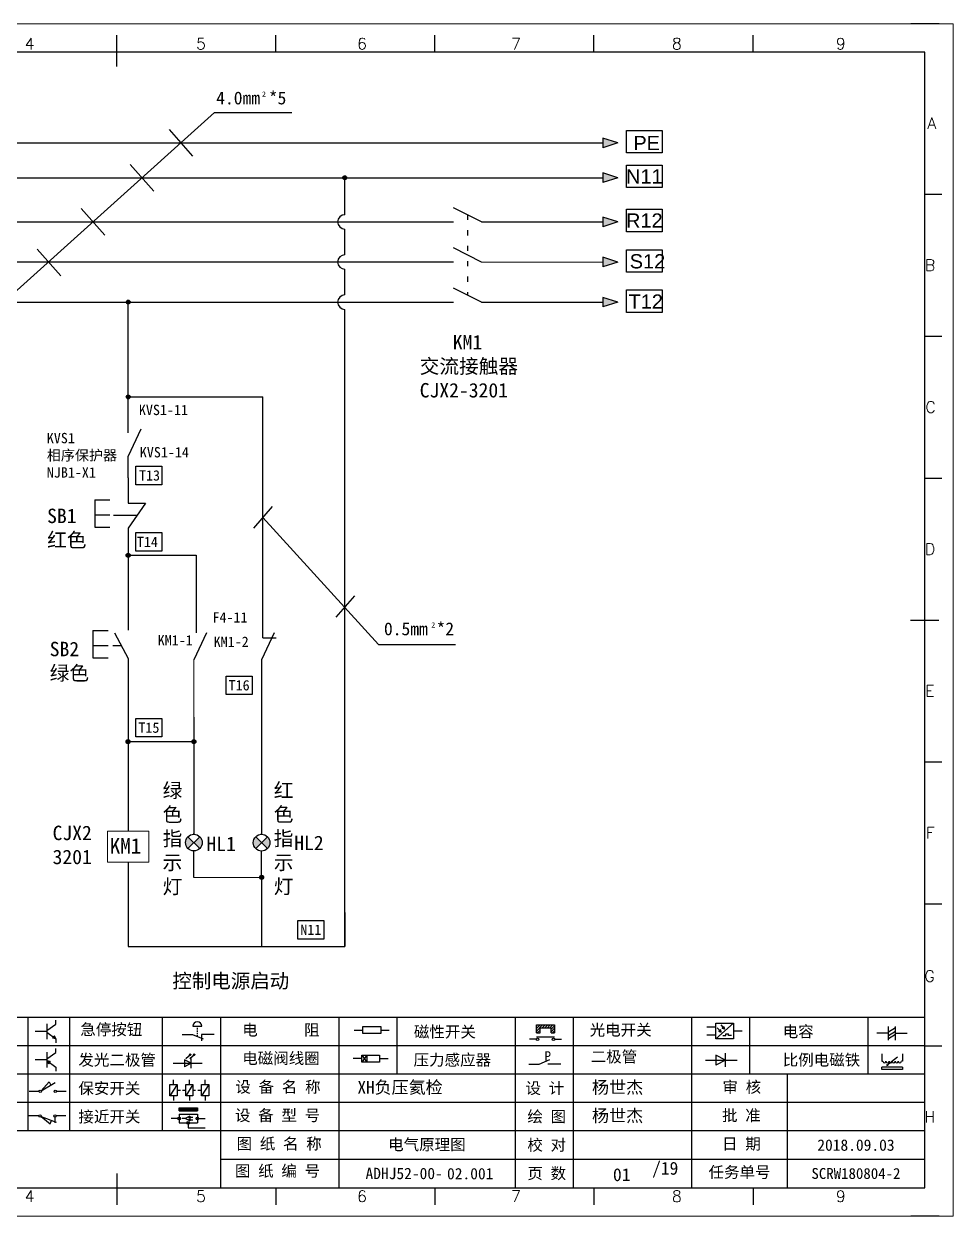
# Model space of a CAD drawing. Header units: millimetres. Extents: x 17734 to 28845, y 9358 to 11073.
# Drawn here: x 23100.6 to 23281, y 10415 to 10646.5 of the extents above; entities that cross this region are included whole.
import ezdxf
from ezdxf.enums import TextEntityAlignment as Align

# ---------------------------------------------------------------- set-up
doc = ezdxf.new("R2010")
doc.units = ezdxf.units.MM
doc.linetypes.add('2', pattern=[15, 1, -2, 1, -2, 1, -2, 1, -2, 1, -2])
for name, color, linetype in [('AE_BOR', 1, 'Continuous'), ('MISC', 2, 'Continuous'), ('SYMS', 7, 'Continuous')]:
    doc.layers.add(name, color=color, linetype=linetype)
doc.styles.get("Standard").update_dxf_attribs({"font": ''})
doc.styles.add('WD', font='romans.shx', dxfattribs={"bigfont": 'gbcbig.shx'})
doc.styles.add('样式 0', font='')
doc.styles.add('样式 8', font='arial.ttf')
doc.styles.add('汉字', font='')
doc.styles.get('Standard').set_extended_font_data('SimSun')
doc.styles.get('样式 0').set_extended_font_data('KaiTi_GB2312')
doc.styles.get('汉字').set_extended_font_data('新宋体')

# ---------------------------------------------------------------- blocks, each defined once
blk = doc.blocks.new('磁性开关')
at = {"linetype": 'ByBlock'}
h = blk.add_hatch(dxfattribs=at)
h.set_pattern_fill('ANSI31', color=256, scale=0.1, style=0)
h.paths.add_polyline_path([(-1910.88, -776.69), (-1910.88, -775.29), (-1907.69, -775.29), (-1907.69, -776.69), (-1908.31, -776.69), (-1908.31, -775.79), (-1910.25, -775.79), (-1910.25, -776.69)])
for p, q in [((-1910.88, -776.69), (-1910.88, -775.29)), ((-1910.88, -775.29), (-1907.69, -775.29)), ((-1910.88, -776.69), (-1910.25, -776.69)), ((-1910.25, -776.69), (-1910.25, -775.79)), ((-1910.25, -775.79), (-1908.31, -775.79)), ((-1908.31, -776.69), (-1908.31, -775.79)), ((-1908.31, -776.69), (-1907.69, -776.69)), ((-1907.69, -775.29), (-1907.69, -776.69)), ((-1910.91, -777.81), (-1912.09, -777.81)), ((-1910.88, -777.39), (-1907.69, -777.39)), ((-1907.66, -777.81), (-1906.48, -777.81))]:
    blk.add_line(p, q, dxfattribs=at)
for centre in [(-1910.68, -777.81), (-1907.88, -777.81)]:
    blk.add_circle(centre, 0.225, dxfattribs=at)
blk = doc.blocks.new('光电开关')
at = {"linetype": 'ByBlock'}
h = blk.add_hatch(dxfattribs=at)
h.set_pattern_fill('ANSI31', color=256, scale=0.01, style=0)
h.set_pattern_definition([(45, (0.172267, 0), (-0.0224506403, 0.0224506403), [])])
h.paths.add_polyline_path([(-1882.44, -776.34), (-1882.5, -775.91), (-1882.68, -776.07)])
h.paths.add_polyline_path([(-1882.86, -776.23), (-1882.44, -776.34), (-1882.68, -776.07)])
h.paths.add_polyline_path([(-1883.05, -776.88), (-1883.11, -776.45), (-1883.29, -776.61)])
h.paths.add_polyline_path([(-1883.47, -776.77), (-1883.05, -776.88), (-1883.29, -776.61)])
for p, q in [((-1884.01, -775.96), (-1885.56, -775.96)), ((-1880.91, -775.3), (-1884.01, -778.05)), ((-1883.75, -776.09), (-1883.05, -776.88)), ((-1883.11, -776.45), (-1883.47, -776.77)), ((-1883.05, -776.88), (-1883.47, -776.77)), ((-1883.14, -775.55), (-1882.44, -776.34)), ((-1883.05, -776.88), (-1883.11, -776.45)), ((-1882.5, -775.91), (-1882.86, -776.23)), ((-1882.44, -776.34), (-1882.86, -776.23)), ((-1882.44, -776.34), (-1882.5, -775.91)), ((-1879.37, -776.67), (-1880.91, -776.67)), ((-1884.01, -777.39), (-1885.56, -777.39)), ((-1882.78, -777.47), (-1882.23, -777.47)), ((-1882.23, -777.47), (-1882.23, -777.14)), ((-1882.23, -777.14), (-1881.78, -777.14)), ((-1881.78, -777.47), (-1881.78, -777.14)), ((-1881.23, -777.47), (-1881.78, -777.47))]:
    blk.add_line(p, q, dxfattribs=at)
blk.add_lwpolyline([(-1884.01, -775.3), (-1880.91, -775.3), (-1880.91, -778.05), (-1884.01, -778.05)], close=True, dxfattribs=at)
blk = doc.blocks.new('电磁阀线圈')
at = {"linetype": 'ByBlock'}
for p, q in [((-1854.61, -796.54), (-1856.17, -796.54)), ((-1854.61, -795.92), (-1853.75, -797.16)), ((-1853.75, -795.92), (-1854.61, -797.16)), ((-1853.75, -795.92), (-1853.75, -797.16)), ((-1851.53, -796.54), (-1849.97, -796.54))]:
    blk.add_line(p, q, dxfattribs=at)
blk.add_lwpolyline([(-1854.61, -795.92), (-1851.53, -795.92), (-1851.53, -797.16), (-1854.61, -797.16)], close=True, dxfattribs=at)
blk = doc.blocks.new('压力感应器')
at = {"linetype": 'ByBlock'}
for p, q in [((-1815.59, -777.73), (-1813.71, -776.93)), ((-1817.44, -777.73), (-1815.59, -777.73)), ((-1811.78, -777.73), (-1814.05, -777.73))]:
    blk.add_line(p, q, dxfattribs=at)
at = {"linetype": 'ByBlock', "insert": (-1814.65, -775.48), "char_height": 1.68, "width": 1.2242, "attachment_point": 1}
blk.add_mtext('{\\fNSimSun|b0|i0|c134|p49;P}', dxfattribs=at)
blk = doc.blocks.new('二极管')
at = {"linetype": 'ByBlock'}
for p, q in [((-1787.52, -776.77), (-1781.92, -776.77)), ((-1783.97, -776.77), (-1785.69, -775.9)), ((-1785.69, -775.9), (-1785.69, -777.65)), ((-1783.97, -776.77), (-1785.69, -777.65)), ((-1783.97, -777.99), (-1783.97, -775.56))]:
    blk.add_line(p, q, dxfattribs=at)
blk = doc.blocks.new('NPN三极管')
at = {"linetype": 'ByBlock'}
for p, q in [((-1785.73, -780.61), (-1785.73, -783.32)), ((-1785.73, -781.82), (-1784.15, -780.66)), ((-1784.15, -780.66), (-1784.15, -779.98)), ((-1785.73, -781.97), (-1787.81, -781.97)), ((-1785.73, -782.11), (-1784.15, -783.27)), ((-1784.41, -782.73), (-1784.74, -783.18)), ((-1784.15, -783.27), (-1784.74, -783.18)), ((-1784.15, -783.27), (-1784.41, -782.73)), ((-1784.15, -783.27), (-1784.15, -783.96))]:
    blk.add_line(p, q, dxfattribs=at)
blk = doc.blocks.new('PNP三极管')
at = {"linetype": 'ByBlock'}
for p, q in [((-1784.9, -785.38), (-1784.9, -788.09)), ((-1783.32, -785.43), (-1783.32, -784.75)), ((-1784.9, -786.74), (-1786.98, -786.74)), ((-1784.9, -786.59), (-1783.32, -785.43)), ((-1784.9, -786.88), (-1783.32, -788.04)), ((-1784.9, -786.88), (-1784.31, -786.97)), ((-1784.9, -786.88), (-1784.64, -787.42)), ((-1784.31, -786.97), (-1784.64, -787.42)), ((-1783.32, -788.04), (-1783.32, -788.73))]:
    blk.add_line(p, q, dxfattribs=at)
blk = doc.blocks.new('常开行程开关')
at = {"linetype": 'ByBlock'}
for p, q in [((-1785.89, -792.17), (-1784.52, -790.62)), ((-1785.89, -792.17), (-1783.43, -790.72)), ((-1784.52, -790.62), (-1784.19, -791.17)), ((-1786.29, -792.3), (-1788.01, -792.3)), ((-1781.48, -792.3), (-1783.21, -792.3))]:
    blk.add_line(p, q, dxfattribs=at)
for centre in [(-1786.07, -792.3), (-1783.42, -792.3)]:
    blk.add_circle(centre, 0.219, dxfattribs=at)
blk = doc.blocks.new('常闭行程开关')
at = {"linetype": 'ByBlock'}
for p, q in [((-1786.34, -796.62), (-1788.07, -796.62)), ((-1785.93, -796.72), (-1783.25, -797.7)), ((-1785.93, -796.72), (-1784.3, -798)), ((-1784.3, -798), (-1784.08, -797.4)), ((-1783.48, -796.84), (-1783.48, -797.85)), ((-1781.54, -796.62), (-1783.26, -796.62))]:
    blk.add_line(p, q, dxfattribs=at)
for centre in [(-1786.12, -796.62), (-1783.48, -796.62)]:
    blk.add_circle(centre, 0.219, dxfattribs=at)
blk = doc.blocks.new('电容')
at = {"linetype": 'ByBlock'}
for p, q in [((-1756.08, -782.99), (-1756.08, -780.56)), ((-1754.86, -780.79), (-1756.08, -781.55)), ((-1754.86, -782.99), (-1754.86, -780.56)), ((-1756.08, -781.77), (-1758.13, -781.77)), ((-1754.86, -781.44), (-1756.08, -782.2)), ((-1754.86, -781.99), (-1756.08, -782.75)), ((-1754.86, -781.77), (-1752.81, -781.77))]:
    blk.add_line(p, q, dxfattribs=at)
blk = doc.blocks.new('发光二极管')
at = {"linetype": 'ByBlock'}
for p, q in [((-1755.78, -785.92), (-1754.89, -785.14)), ((-1754.89, -785.14), (-1755.2, -785.22)), ((-1755.2, -785.22), (-1755.01, -785.43)), ((-1755.08, -785.92), (-1754.18, -785.14)), ((-1754.89, -785.14), (-1755.01, -785.43)), ((-1754.18, -785.14), (-1754.49, -785.22)), ((-1754.49, -785.22), (-1754.31, -785.43)), ((-1754.18, -785.14), (-1754.31, -785.43)), ((-1758.01, -786.77), (-1752.89, -786.77)), ((-1754.84, -786.77), (-1756.04, -786.16)), ((-1756.04, -786.16), (-1756.04, -787.39)), ((-1754.84, -786.77), (-1756.04, -787.39)), ((-1754.84, -787.63), (-1754.84, -785.92))]:
    blk.add_line(p, q, dxfattribs=at)
blk = doc.blocks.new('比例电磁阀')
at = {"linetype": 'ByBlock'}
for p, q in [((-1757.26, -775.38), (-1757.26, -776.71)), ((-1757.26, -776.71), (-1757.05, -776.71)), ((-1754.5, -775.98), (-1756.35, -777.44)), ((-1753.58, -776.71), (-1753.8, -776.71)), ((-1753.58, -775.38), (-1753.58, -776.71)), ((-1753.6, -777.73), (-1757.25, -777.73)), ((-1757.25, -778.13), (-1757.25, -777.73)), ((-1753.6, -778.13), (-1757.25, -778.13)), ((-1756.35, -777.44), (-1756.25, -777.25)), ((-1756.35, -777.44), (-1756.15, -777.38)), ((-1756.15, -777.38), (-1756.25, -777.25)), ((-1753.6, -777.73), (-1753.6, -778.13))]:
    blk.add_line(p, q, dxfattribs=at)
for centre in [(-1756.78, -776.71), (-1756.24, -776.71), (-1755.7, -776.71), (-1755.15, -776.71), (-1754.61, -776.71), (-1754.07, -776.71)]:
    blk.add_arc(centre, 0.271, 180, 0, dxfattribs=at)
blk = doc.blocks.new('保安开关')
at = {"linetype": 'ByBlock'}
for p, q in [((-1757.33, -790.79), (-1758.6, -792.81)), ((-1757.96, -790.79), (-1757.96, -789.97)), ((-1754.54, -790.79), (-1755.81, -792.81)), ((-1755.17, -790.79), (-1755.17, -789.97)), ((-1751.75, -790.79), (-1753.02, -792.81)), ((-1752.39, -790.79), (-1752.39, -789.97)), ((-1757.96, -792.81), (-1757.96, -793.62)), ((-1757.33, -791.8), (-1756.72, -791.8)), ((-1756.35, -791.8), (-1755.89, -791.8)), ((-1755.17, -792.81), (-1755.17, -793.62)), ((-1754.52, -791.8), (-1754.06, -791.8)), ((-1753.69, -791.8), (-1753.08, -791.8)), ((-1752.39, -792.81), (-1752.39, -793.62))]:
    blk.add_line(p, q, dxfattribs=at)
for points in [[(-1758.6, -790.79), (-1757.33, -790.79), (-1757.33, -792.81), (-1758.6, -792.81)], [(-1755.81, -790.79), (-1754.54, -790.79), (-1754.54, -792.81), (-1755.81, -792.81)], [(-1753.02, -790.79), (-1751.75, -790.79), (-1751.75, -792.81), (-1753.02, -792.81)]]:
    blk.add_lwpolyline(points, close=True, dxfattribs=at)
blk = doc.blocks.new('接近开关')
at = {"linetype": 'ByBlock'}
h = blk.add_hatch(dxfattribs=at)
h.set_pattern_fill('ANSI31', color=256, scale=0.01, style=0)
h.set_pattern_definition([(45, (-89.131516, -30.795668), (-0.0224506403, 0.0224506403), [])])
h.paths.add_polyline_path([(-1516.96, -1123.35), (-1516.96, -1122.85), (-1513.76, -1122.85), (-1513.76, -1123.35)])
for p, q in [((-1516.96, -1123.35), (-1516.96, -1122.85)), ((-1516.96, -1122.85), (-1513.76, -1122.85)), ((-1516.96, -1123.35), (-1513.76, -1123.35)), ((-1513.76, -1122.85), (-1513.76, -1123.35)), ((-1517.18, -1124.71), (-1518.36, -1124.71)), ((-1516.96, -1123.95), (-1513.76, -1123.95)), ((-1516.96, -1123.95), (-1516.96, -1125.47)), ((-1516.96, -1125.47), (-1513.76, -1125.47)), ((-1515.91, -1124.71), (-1516.45, -1124.71)), ((-1515.11, -1124.31), (-1515.91, -1124.71)), ((-1515.11, -1125.11), (-1515.91, -1124.71)), ((-1515.33, -1124.53), (-1515.17, -1124.53)), ((-1515.33, -1124.88), (-1515.17, -1124.88)), ((-1515.25, -1124.45), (-1515.25, -1124.61)), ((-1515.11, -1124.31), (-1515.11, -1125.11)), ((-1515.11, -1124.48), (-1514.58, -1124.48)), ((-1515.11, -1124.94), (-1514.58, -1124.94)), ((-1513.76, -1123.95), (-1513.76, -1125.47)), ((-1513.54, -1124.71), (-1512.36, -1124.71)), ((-1515.36, -1125.69), (-1515.36, -1126.36)), ((-1515.36, -1126.36), (-1512.36, -1126.36))]:
    blk.add_line(p, q, dxfattribs=at)
for centre in [(-1516.96, -1124.71), (-1515.36, -1125.47), (-1513.76, -1124.71)]:
    blk.add_circle(centre, 0.225, dxfattribs=at)
blk = doc.blocks.new('电阻')
at = {"linetype": 'ByBlock'}
for p, q in [((-3.09, 0), (-1.57, 0)), ((1.57, 0), (3.09, 0))]:
    blk.add_line(p, q, dxfattribs=at)
blk.add_lwpolyline([(-1.57, 0.63), (1.57, 0.63), (1.57, -0.63), (-1.57, -0.63)], close=True, dxfattribs=at)
blk = doc.blocks.new('急停按钮')
at = {"linetype": 'ByBlock'}
for p, q in [((-1.86, 0), (0, 0)), ((0, 0), (1.88, -0.81)), ((0.06, 1.45), (1.61, 1.45)), ((0.83, 1.45), (0.83, 1.24)), ((0.83, 1.07), (0.83, 0.85)), ((0.83, 0.68), (0.83, 0.47)), ((0.83, 0.29), (0.83, 0.08)), ((3.81, 0), (1.54, 0)), ((1.54, 0), (1.54, -1.15)), ((0.83, -0.09), (0.83, -0.24))]:
    blk.add_line(p, q, dxfattribs=at)
blk.add_arc((0.83, 1.45), 0.774, 0, 180)
blk = doc.blocks.new('电控横A4')
for p, q in [((292, -5), (5, -5)), ((292, -205), (292, -5)), ((10.03, -205), (289.53, -205)), ((130.8, -205), (190.75, -205)), ((190.75, -205), (259.54, -205))]:
    blk.add_line(p, q)
at = {"linetype": 'ByBlock'}
for p, q in [((292, -175), (5, -175)), ((292, -180), (5, -180)), ((292, -185), (5, -185)), ((292, -190), (5, -190)), ((292, -195), (5, -195)), ((292, -200), (168.03, -200))]:
    blk.add_line(p, q, dxfattribs=at)
at = {"color": 0, "lineweight": -2}
for p, q in [((134.12, -175), (134.12, -195)), ((141.48, -175), (141.48, -195)), ((157.79, -175), (157.79, -195)), ((168.03, -175), (168.03, -204.92)), ((188.84, -175), (188.84, -185)), ((199.08, -175), (199.08, -185)), ((219.89, -175), (219.89, -185)), ((230.12, -175), (230.12, -185)), ((250.93, -175), (250.93, -185)), ((261.17, -175), (261.17, -185)), ((281.98, -175), (281.98, -185)), ((188.84, -185), (188.84, -204.92)), ((219.89, -185), (219.89, -205)), ((230.12, -185), (230.12, -205)), ((250.93, -185), (250.93, -205)), ((267.79, -185), (267.79, -205))]:
    blk.add_line(p, q, dxfattribs=at)
at = {"color": 0, "ltscale": 2}
for p, q in [((292, -205), (292, -183.55)), ((259.54, -205), (289.53, -205)), ((259.54, -205), (292, -205))]:
    blk.add_line(p, q, dxfattribs=at)
at = {"layer": 'AE_BOR', "color": 1, "lineweight": 15}
for p, q in [((0, 0), (297, 0)), ((297, 0), (297, -210)), ((297, -210), (0, -210))]:
    blk.add_line(p, q, dxfattribs=at)
at = {"layer": 'AE_BOR'}
for p, q in [((149.78, -5), (149.78, -2)), ((177.78, -5), (177.78, -2)), ((205.78, -5), (205.78, -2)), ((233.78, -5), (233.78, -2)), ((261.78, -5), (261.78, -2)), ((292, -30), (295, -30)), ((292, -55), (295, -55)), ((292, -80), (295, -80)), ((292, -130), (295, -130)), ((292, -155), (295, -155)), ((292, -180), (295, -180)), ((149.78, -205), (149.78, -208)), ((177.78, -205), (177.78, -208)), ((205.78, -205), (205.78, -208)), ((233.78, -205), (233.78, -208)), ((261.78, -205), (261.78, -208))]:
    blk.add_line(p, q, dxfattribs=at)
at = {"layer": 'AE_BOR', "lineweight": 30}
for p, q in [((294.53, 0), (289.53, 0)), ((294.53, -210), (289.53, -210))]:
    blk.add_line(p, q, dxfattribs=at)
at = {"layer": 'AE_BOR', "color": 2, "lineweight": 30}
for p, q in [((149.78, -7.5), (149.78, -2.5)), ((289.5, -105), (294.5, -105)), ((149.78, -202.5), (149.78, -207.5)), ((149.78, -205), (149.78, -207.5))]:
    blk.add_line(p, q, dxfattribs=at)
at = {"linetype": 'ByBlock'}
for name, p in [('NPN三极管', (1923.2, 604.5)), ('磁性开关', (2134.53, 598.96)), ('光电开关', (2139.22, 599.27)), ('电容', (2041.69, 603.98)), ('PNP三极管', (1922.37, 604.27)), ('发光二极管', (1917.72, 603.69)), ('电磁阀线圈', (2047.53, 614.3)), ('压力感应器', (2039.72, 594.52)), ('二极管', (2040.91, 594.27)), ('比例电磁阀', (2041.69, 593.98)), ('常开行程开关', (1922.37, 604.27)), ('保安开关', (1917.72, 603.98)), ('接近开关', (1677.72, 931.9)), ('常闭行程开关', (1922.37, 604.27))]:
    blk.add_blockref(name, p, dxfattribs=at)
for name, p in [('急停按钮', (163.12, -177.98)), ('电阻', (194.66, -177.22))]:
    blk.add_blockref(name, p)
at = {"char_height": 2, "attachment_point": 1, "style": '汉字'}
for s, insert in [('{\\fKaiTi_GB2312|b0|i0|c134|p49;急停按钮}', (143.35, -176.12)), ('{\\fKaiTi_GB2312|b0|i0|c134|p49;电      阻}', (171.86, -176.19)), ('{\\fKaiTi_GB2312|b0|i0|c134|p49;磁性开关}', (202.07, -176.53)), ('{\\fKaiTi_GB2312|b0|i0|c134|p49;光电开关}', (233.02, -176.19)), ('{\\fKaiTi_GB2312|b0|i0|c134|p49;电容}', (267, -176.48)), ('{\\fKaiTi_GB2312|b0|i0|c134|p49;发光二极管}', (143.02, -181.48)), ('{\\fKaiTi_GB2312|b0|i0|c134|p49;电磁阀线圈}', (171.86, -181.19)), ('{\\fKaiTi_GB2312|b0|i0|c134|p49;压力感应器}', (202.02, -181.47)), ('{\\fKaiTi_GB2312|b0|i0|c134|p49;二极管}', (233.2, -180.91)), ('{\\fKaiTi_GB2312|b0|i0|c134|p49;比例电磁铁}', (267, -181.48)), ('{\\fKaiTi_GB2312|b0|i0|c134|p49;保安开关}', (143.02, -186.48)), ('{\\fKaiTi_GB2312|b0|i0|c134|p0;设 备 名 称}', (170.65, -186.24)), ('{\\fKaiTi_GB2312|b0|i0|c134|p0;设 计}', (221.72, -186.46)), ('{\\fKaiTi_GB2312|b0|i0|c134|p0;审 核}', (256.39, -186.25)), ('{\\fKaiTi_GB2312|b0|i0|c134|p0;设 备 型 号}', (170.58, -191.24)), ('{\\fKaiTi_GB2312|b0|i0|c134|p0;批 准}', (256.32, -191.25)), ('{\\fKaiTi_GB2312|b0|i0|c134|p49;接近开关}', (143.02, -191.48)), ('{\\fKaiTi_GB2312|b0|i0|c134|p0;绘 图}', (222.05, -191.46)), ('{\\fKaiTi_GB2312|b0|i0|c134|p0;图 纸 名 称}', (170.86, -196.24)), ('{\\fKaiTi_GB2312|b0|i0|c134|p0;校 对}', (222.05, -196.46)), ('{\\fKaiTi_GB2312|b0|i0|c134|p0;日 期}', (256.32, -196.25)), ('{\\fKaiTi_GB2312|b0|i0|c134|p0;图 纸 编 号}', (170.57, -201.03)), ('{\\fKaiTi_GB2312|b0|i0|c134|p0;页 数}', (222.05, -201.46)), ('{\\fKaiTi_GB2312|b0|i0|c134|p0;任务单号}', (253.94, -201.25))]:
    blk.add_mtext(s, dxfattribs=dict(at, insert=insert))
for s, insert, char_height, width, attachment_point in [('{\\fKaiTi_GB2312|b0|i0|c134|p49;XH负压氦检}', (192.15, -186.2), 2.2, 26.5767, 1), ('{\\fKaiTi_GB2312|b0|i0|c134|p49;杨世杰}', (233.43, -186.2), 2.2, 15.3175, 1), ('{\\fKaiTi_GB2312|b0|i0|c134|p49;杨世杰}', (233.43, -191.2), 2.2, 15.3175, 1), ('{\\fKaiTi_GB2312|b0|i0|c134|p49;2018.09.03}', (279.89, -197.5), 2, 24.2172, 5), ('{\\fKaiTi_GB2312|b0|i0|c134|p49;SCRW180804-2}', (279.89, -202.5), 1.92, 24.2172, 5)]:
    blk.add_mtext(s, dxfattribs=dict(insert=insert, char_height=char_height, width=width, attachment_point=attachment_point))
at = {"color": 0, "lineweight": -2, "insert": (200.36, -202.5), "char_height": 2, "width": 31.0482, "attachment_point": 5}
blk.add_mtext('{\\C256;ADHJ52-00-}', dxfattribs=at)
at = {"color": 0, "linetype": 'ByBlock', "lineweight": -2, "insert": (242.64, -201.84), "char_height": 4.2689, "width": 20.8102, "attachment_point": 5}
blk.add_mtext('  {\\H0.53119x; /19}', dxfattribs=at)
at = {"layer": 'AE_BOR', "style": 'WD'}
for s, p in [('4', (134.45, -4.5)), ('5', (164.59, -4.5)), ('6', (192.94, -4.5)), ('7', (220.04, -4.5)), ('8', (248.37, -4.5)), ('9', (277.23, -4.5)), ('4', (134.45, -207.5)), ('5', (164.59, -207.5)), ('6', (192.94, -207.5)), ('7', (220.04, -207.5)), ('8', (248.37, -207.5)), ('9', (277.23, -207.5))]:
    blk.add_text(s, height=2, dxfattribs=at).set_placement(p, align=Align.CENTER)
for s, p in [('A', (294.03, -17.5)), ('B', (293.84, -42.5)), ('C', (293.93, -67.5)), ('D', (293.84, -92.5)), ('E', (293.74, -117.5)), ('F', (293.74, -142.5)), ('F', (293.74, -142.5)), ('G', (293.74, -167.72)), ('H', (293.84, -192.5))]:
    blk.add_text(s, height=2, dxfattribs=at).set_placement(p, align=Align.MIDDLE_RIGHT)
blk = doc.blocks.new('WDDOT')
blk.add_hatch(color=256).paths.add_polyline_path([(0.5, 0, 1), (-0.5, 0, 1)])
blk.add_circle((0, 0), 0.5)

msp = doc.modelspace()

# ---------------------------------------------------------------- hatches: boundary and pattern name
for points in [[(23163.3, 10616.639, 1), (23162.522, 10616.639, 1)], [(23212.998, 10617.575), (23215.917, 10616.639), (23212.998, 10615.704)], [(23212.998, 10609.009), (23215.917, 10608.074), (23212.998, 10607.138)], [(23212.998, 10601.213), (23215.917, 10600.277), (23212.998, 10599.342)], [(23121.262, 10592.488, 1), (23120.484, 10592.488, 1)], [(23212.998, 10593.416), (23215.917, 10592.481), (23212.998, 10591.546)], [(23121.262, 10574.094, 1), (23120.484, 10574.094, 1)], [(23121.257, 10543.324, 1), (23120.47, 10543.324, 1)], [(23121.236, 10507.124, 1), (23120.449, 10507.124, 1)], [(23134.014, 10507.124, 1), (23133.227, 10507.124, 1)], [(23147.16, 10480.785, 1), (23146.373, 10480.785, 1)]]:
    msp.add_hatch(color=256).paths.add_polyline_path(points)
at = {"lineweight": 0}
h = msp.add_hatch(color=256, dxfattribs=at)
h.paths.add_polyline_path([(23133.62, 10487.535), (23132.471, 10488.684, 0.1989124), (23131.995, 10487.535, 0.1989124), (23132.471, 10486.386)])
h.paths.add_polyline_path([(23134.769, 10486.386, 0.1989124), (23135.245, 10487.535, 0.1989124), (23134.769, 10488.684), (23133.62, 10487.535)])
h.paths.add_polyline_path([(23146.766, 10487.525), (23145.617, 10488.674, 0.1989124), (23145.141, 10487.525, 0.1989124), (23145.617, 10486.376)])
h.paths.add_polyline_path([(23147.915, 10486.376, 0.1989124), (23148.391, 10487.525, 0.1989124), (23147.915, 10488.674), (23146.766, 10487.525)])
at = {"layer": 'MISC'}
msp.add_hatch(color=2, dxfattribs=at).paths.add_polyline_path([(23212.998, 10624.339), (23215.917, 10623.404), (23212.998, 10622.469)])

# ---------------------------------------------------------------- linework, layer by layer
for p, q in [((23096.709, 10592.478), (23137.617, 10629.287)), ((23137.617, 10629.287), (23152.615, 10629.287)), ((23128.799, 10625.986), (23133.358, 10620.822)), ((23121.282, 10619.222), (23125.84, 10614.057)), ((23049.431, 10616.639), (23212.998, 10616.639)), ((23215.917, 10616.639), (23212.998, 10617.575)), ((23212.998, 10617.575), (23212.998, 10615.704)), ((23215.917, 10616.639), (23212.998, 10615.704)), ((23189.447, 10608.074), (23183.994, 10610.824)), ((23111.762, 10610.656), (23116.32, 10605.491)), ((23215.917, 10608.074), (23212.998, 10609.009)), ((23212.998, 10609.009), (23212.998, 10607.138)), ((23049.431, 10608.074), (23183.994, 10608.074)), ((23189.447, 10608.074), (23212.998, 10608.074)), ((23215.917, 10608.074), (23212.998, 10607.138)), ((23103.229, 10602.77), (23107.788, 10597.606)), ((23189.447, 10600.277), (23183.994, 10603.027)), ((23049.431, 10600.318), (23183.994, 10600.285)), ((23189.435, 10600.283), (23212.998, 10600.277)), ((23215.917, 10600.277), (23212.998, 10601.213)), ((23212.998, 10601.213), (23212.998, 10599.342)), ((23215.917, 10600.277), (23212.998, 10599.342)), ((23189.447, 10592.481), (23183.994, 10595.231)), ((23049.431, 10592.477), (23183.994, 10592.48)), ((23189.447, 10592.481), (23212.998, 10592.481)), ((23215.917, 10592.481), (23212.998, 10593.416)), ((23212.998, 10593.416), (23212.998, 10591.546)), ((23215.917, 10592.481), (23212.998, 10591.546)), ((23147, 10527.302), (23147, 10574.094)), ((23123.327, 10567.802), (23120.872, 10562.547)), ((23120.873, 10558.36), (23120.873, 10553.479)), ((23114.376, 10554.096), (23117.315, 10554.096)), ((23114.376, 10554.096), (23114.376, 10548.812)), ((23124.235, 10553.479), (23120.863, 10548.599)), ((23120.868, 10553.479), (23124.235, 10553.479)), ((23114.376, 10551.16), (23117.315, 10551.16)), ((23118.037, 10551.128), (23122.549, 10551.128)), ((23148.798, 10552.772), (23145.202, 10548.625)), ((23147, 10550.698), (23169.426, 10526.017)), ((23114.376, 10548.812), (23117.315, 10548.812)), ((23120.863, 10548.599), (23120.863, 10531.061)), ((23120.863, 10543.324), (23134.088, 10543.324)), ((23134.088, 10543.324), (23134.09, 10532.374)), ((23164.795, 10535.437), (23161.199, 10531.289)), ((23134.09, 10532.374), (23134.088, 10528.26)), ((23120.863, 10531.061), (23120.863, 10528.82)), ((23114.02, 10528.725), (23116.959, 10528.725)), ((23114.02, 10528.725), (23114.02, 10523.442)), ((23118.245, 10528.274), (23120.863, 10523.305)), ((23136.076, 10528.26), (23133.62, 10523.005)), ((23149.221, 10528.26), (23146.766, 10523.005)), ((23114.02, 10525.79), (23116.959, 10525.79)), ((23117.901, 10525.79), (23119.554, 10525.79)), ((23147, 10527.302), (23149.586, 10527.302)), ((23169.426, 10526.017), (23184.426, 10526.017)), ((23114.02, 10523.442), (23116.959, 10523.442)), ((23120.863, 10523.305), (23120.865, 10511.881)), ((23146.766, 10523.005), (23146.766, 10502.735)), ((23120.865, 10511.881), (23120.863, 10504.603)), ((23133.62, 10511.881), (23133.62, 10507.124)), ((23133.62, 10507.124), (23120.864, 10507.124)), ((23133.62, 10507.124), (23133.62, 10489.16)), ((23146.766, 10502.735), (23146.766, 10489.15)), ((23120.863, 10493.756), (23120.863, 10489.755)), ((23134.769, 10488.684), (23132.471, 10486.386)), ((23132.471, 10488.684), (23134.769, 10486.386)), ((23133.62, 10489.16), (23133.62, 10489.285)), ((23147.915, 10488.674), (23145.617, 10486.376)), ((23145.617, 10488.674), (23147.915, 10486.376)), ((23146.766, 10489.15), (23146.766, 10489.275)), ((23133.62, 10480.785), (23133.62, 10485.91)), ((23146.766, 10480.775), (23146.766, 10485.9)), ((23120.863, 10483.755), (23120.863, 10467.345))]:
    msp.add_line(p, q)
at = {"color": 0}
for p, q in [((23162.911, 10609.468), (23162.911, 10616.639)), ((23162.911, 10601.671), (23162.911, 10606.679)), ((23162.911, 10593.875), (23162.911, 10598.883)), ((23120.873, 10574.094), (23147, 10574.094)), ((23120.863, 10504.603), (23120.863, 10493.756)), ((23120.863, 10471.421), (23120.863, 10467.345)), ((23120.863, 10467.345), (23162.911, 10467.345))]:
    msp.add_line(p, q, dxfattribs=at)
at = {"color": 6, "linetype": '2'}
msp.add_line((23186.72, 10609.449), (23186.72, 10593.856), dxfattribs=at)
at = {"color": 0, "ltscale": 2}
for p, q in [((23120.873, 10567.094), (23120.862, 10592.477)), ((23162.911, 10467.345), (23162.911, 10591.087)), ((23120.873, 10558.36), (23120.873, 10562.55))]:
    msp.add_line(p, q, dxfattribs=at)
at = {"linetype": 'Continuous', "lineweight": 0}
for p, q in [((23133.62, 10511.881), (23133.62, 10523.005)), ((23133.62, 10480.785), (23146.766, 10480.785))]:
    msp.add_line(p, q, dxfattribs=at)
at = {"ltscale": 2}
for p, q in [((23146.766, 10480.775), (23146.766, 10467.345)), ((23162.911, 10473.934), (23162.911, 10467.335))]:
    msp.add_line(p, q, dxfattribs=at)
at = {"color": 1, "lineweight": -3}
for points in [[(23217.567, 10625.842), (23224.508, 10625.842), (23224.508, 10621.49), (23217.567, 10621.49)], [(23217.567, 10619.078), (23224.508, 10619.078), (23224.508, 10614.725), (23217.567, 10614.725)], [(23217.567, 10610.512), (23224.508, 10610.512), (23224.508, 10606.159), (23217.567, 10606.159)], [(23217.567, 10602.653), (23224.508, 10602.653), (23224.508, 10598.3), (23217.567, 10598.3)], [(23217.567, 10594.848), (23224.508, 10594.848), (23224.508, 10590.496), (23217.567, 10590.496)]]:
    msp.add_lwpolyline(points, close=True, dxfattribs=at)
at = {"color": 1, "ltscale": 2}
for points in [[(23122.387, 10560.629), (23127.409, 10560.629), (23127.409, 10557.024), (23122.387, 10557.024)], [(23122.387, 10547.733), (23127.409, 10547.733), (23127.409, 10544.129), (23122.387, 10544.129)], [(23139.892, 10519.88), (23144.915, 10519.88), (23144.915, 10516.276), (23139.892, 10516.276)], [(23122.387, 10511.652), (23127.409, 10511.652), (23127.409, 10508.048), (23122.387, 10508.048)], [(23153.814, 10472.42), (23158.837, 10472.42), (23158.837, 10468.815), (23153.814, 10468.815)]]:
    msp.add_lwpolyline(points, close=True, dxfattribs=at)
at = {"lineweight": 0}
msp.add_lwpolyline([(23116.863, 10489.755), (23124.863, 10489.755), (23124.863, 10483.755), (23116.863, 10483.755)], close=True, dxfattribs=at)
for centre, radius in [((23162.911, 10616.639), 0.389), ((23120.873, 10592.488), 0.389), ((23120.873, 10574.094), 0.389), ((23120.863, 10543.324), 0.393), ((23120.842, 10507.124), 0.393), ((23133.62, 10507.124), 0.393), ((23133.62, 10487.535), 1.625), ((23146.766, 10487.525), 1.625), ((23146.766, 10480.785), 0.393)]:
    msp.add_circle(centre, radius)
at = {"color": 0, "ltscale": 2}
for centre in [(23162.911, 10608.074), (23162.911, 10600.277), (23162.911, 10592.481)]:
    msp.add_arc(centre, 1.394, 90, 270, dxfattribs=at)
at = {"layer": 'MISC', "color": 2}
for p, q in [((22974.681, 10623.404), (23212.998, 10623.404)), ((23215.917, 10623.404), (23212.998, 10624.339)), ((23212.998, 10624.339), (23212.998, 10622.469)), ((23215.917, 10623.404), (23212.998, 10622.469))]:
    msp.add_line(p, q, dxfattribs=at)

# ---------------------------------------------------------------- block references
at = {"xscale": 1.1025, "yscale": 1.1025, "zscale": 1.1025}
msp.add_blockref('电控横A4', (22953.531, 10646.526), dxfattribs=at)
at = {"layer": 'SYMS', "lineweight": -3}
for p, xscale, yscale, zscale in [((23162.911, 10616.639), 0.4949999999989814, 0.4949999999989814, 0.495), ((23120.873, 10592.488), 0.4949999999989814, 0.4949999999989814, 0.495), ((23120.873, 10574.094), 0.4950000000026193, 0.4949999999998909, 0.495), ((23120.863, 10543.324), 0.5, 0.5, 0.5), ((23120.842, 10507.124), 0.5, 0.5, 0.5), ((23133.62, 10507.124), 0.5, 0.5, 0.5), ((23146.766, 10480.785), 0.5, 0.5, 0.5)]:
    msp.add_blockref('WDDOT', p, dxfattribs=dict(at, xscale=xscale, yscale=yscale, zscale=zscale))

# ---------------------------------------------------------------- texts
at = {"attachment_point": 1}
for s, width, insert, char_height in [('4.0mm *5', 15.02857, (23137.957, 10633.388), 2.5), ('2', 4.05808, (23146.83, 10633.388), 1), ('0.5mm *2', 15.02857, (23170.513, 10530.299), 2.5), ('2', 4.05808, (23179.683, 10530.299), 1)]:
    msp.add_mtext_dynamic_manual_height_columns(s, width=width, gutter_width=12.5, heights=[0], dxfattribs=dict(at, insert=insert, char_height=char_height))
at = {"char_height": 2.772, "style": '样式 8'}
for s, insert, width, attachment_point in [('N11', (23221.037, 10616.901), 6.94087, 5), ('R12', (23221.037, 10608.336), 6.94087, 5), ('\\pi-0.77273;S12', (23218.977, 10600.396), 4.96666, 4), ('T12', (23221.311, 10592.599), 4.96666, 5)]:
    msp.add_mtext(s, dxfattribs=dict(at, insert=insert, width=width, attachment_point=attachment_point))
at = {"insert": (23129.439, 10462.071), "char_height": 2.772, "width": 24.65265, "attachment_point": 1}
msp.add_mtext('{\\fSimSun|b0|i0|c134|p2;控制电源启动}', dxfattribs=at)
at = {"color": 0, "lineweight": -2, "char_height": 2.205}
for s, insert, width, attachment_point in [('电气原理图', (23178.839, 10428.782), 34.2306, 5), ('02.001', (23182.754, 10424.356), 5.72397, 1)]:
    msp.add_mtext(s, dxfattribs=dict(at, insert=insert, width=width, attachment_point=attachment_point))
at = {"color": 0, "linetype": 'ByBlock', "lineweight": -2, "insert": (23216.654, 10423.033), "char_height": 2.5, "width": 5.1278, "attachment_point": 5}
msp.add_mtext('01', dxfattribs=at)
at = {"layer": 'MISC', "insert": (23218.912, 10624.772), "char_height": 2.772, "width": 4.96666, "attachment_point": 1, "style": '样式 8'}
msp.add_mtext('PE', dxfattribs=at)
at = {"layer": 'MISC', "color": 0, "style": '样式 0'}
for s, insert, char_height, width, attachment_point in [('\\pi8.1206;KM1\\P\\pi1.7006;{\\fSimSun|b0|i0|c134|p2;交流接触器\\P\\pi0.25394;}CJX2-3201', (23175.744, 10580.022), 2.8, 22.90788, 4), ('KVS1-11', (23122.949, 10572.553), 2, 5.01683, 1), ('KVS1\\P相序保护器\\PNJB1-X1', (23105.077, 10567.089), 2, 15.46014, 1), ('KVS1-14', (23123.126, 10564.337), 2, 5.01683, 1), ('T13', (23125.012, 10558.827), 2, 4.79398, 5), ('SB1\\P红色', (23105.137, 10552.382), 2.8, 8.19955, 1), ('\\pi0.17788;T14', (23122.387, 10545.931), 2, 5.02242, 4), ('F4-11', (23137.225, 10532.272), 2, 5.01683, 1), ('KM1-1', (23126.598, 10527.829), 2, 5.01683, 1), ('KM1-2', (23137.457, 10527.54), 2, 5.01683, 1), ('SB2\\P绿色', (23105.641, 10526.526), 2.8, 7.24473, 1), ('T16', (23142.404, 10518.078), 2, 5.02242, 5), ('T15', (23124.895, 10509.85), 2, 5.01683, 5), ('{\\fSimSun|b0|i0|c134|p2;绿色指示灯}', (23127.558, 10499.073), 2.8, 5.01683, 1), ('{\\fSimSun|b0|i0|c134|p2;红色指示灯}', (23149.124, 10499.087), 2.8, 5.01683, 1), ('CJX2\\P3201', (23106.197, 10490.822), 2.8, 7.9311, 1), ('\\pi-0.13538;KM1', (23117.429, 10488.4), 3, 6.8721, 1), ('HL1', (23136.066, 10488.695), 2.8, 5.01683, 1), ('HL2', (23153.097, 10488.882), 2.8, 5.01683, 1), ('\\pi0.46359;N11', (23153.814, 10470.618), 2, 5.02242, 4)]:
    msp.add_mtext(s, dxfattribs=dict(at, insert=insert, char_height=char_height, width=width, attachment_point=attachment_point))

doc.saveas('drawing.dxf')
